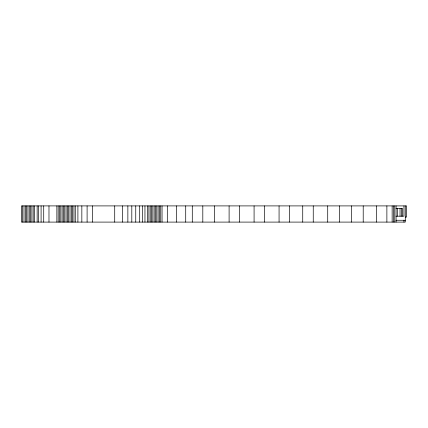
<?xml version="1.0" encoding="UTF-8"?>
<svg xmlns="http://www.w3.org/2000/svg" width="428" height="428" viewBox="0 0 428 428"><rect width="100%" height="100%" fill="white"/><g stroke="black" fill="none" stroke-linecap="round" stroke-linejoin="round"><path stroke-width="0.64" d="M395.975 208.532L402.657 208.532L402.657 216.188M395.954 216.188L403.968 216.188L403.968 205.905M405.284 217.055L406.6 217.055L406.6 205.905L21.4 205.905L21.4 222.095L405.284 222.095L405.284 205.905M395.937 220.265L405.284 220.265M403.968 220.206L403.968 222.095M401.341 208.532L401.341 216.188M400.025 208.532L400.025 216.188M397.398 208.532L397.398 216.188M396.082 205.905L396.082 222.095M394.766 205.905L394.766 222.095M393.45 205.905L393.45 222.095M392.139 205.905L392.139 222.095M386.88 205.905L386.88 222.095M376.362 205.905L376.362 222.095M363.212 205.905L363.212 222.095M351.377 205.905L351.377 222.095M339.543 205.905L339.543 222.095M327.714 205.905L327.714 222.095M313.248 205.905L313.248 222.095M302.73 205.905L302.73 222.095M289.585 205.905L289.585 222.095M279.067 205.905L279.067 222.095M264.6 205.905L264.6 222.095M254.082 205.905L254.082 222.095M239.621 205.905L239.621 222.095M229.103 205.905L229.103 222.095M214.642 205.905L214.642 222.095M202.808 205.905L202.808 222.095M192.29 205.905L192.29 222.095M185.715 205.905L185.715 222.095M176.513 205.905L176.513 222.095M167.311 205.905L167.311 222.095M162.052 205.905L162.052 222.095M160.735 205.905L160.735 222.095M159.419 205.905L159.419 222.095M158.103 205.905L158.103 222.095M156.787 205.905L156.787 222.095M155.476 205.905L155.476 222.095M154.16 205.905L154.16 222.095M152.844 205.905L152.844 222.095M151.528 205.905L151.528 222.095M150.217 205.905L150.217 222.095M148.901 205.905L148.901 222.095M147.585 205.905L147.585 222.095M144.958 205.905L144.958 222.095M142.326 205.905L142.326 222.095M139.699 205.905L139.699 222.095M135.751 205.905L135.751 222.095M131.808 205.905L131.808 222.095M127.865 205.905L127.865 222.095M122.606 205.905L122.606 222.095M114.715 205.905L114.715 222.095M92.362 205.905L92.362 222.095M87.103 205.905L87.103 222.095M81.844 205.905L81.844 222.095M77.901 205.905L77.901 222.095M75.275 205.905L75.275 222.095M73.958 205.905L73.958 222.095M72.642 205.905L72.642 222.095M71.326 205.905L71.326 222.095M70.015 205.905L70.015 222.095M68.699 205.905L68.699 222.095M67.383 205.905L67.383 222.095M66.067 205.905L66.067 222.095M64.756 205.905L64.756 222.095M63.44 205.905L63.44 222.095M62.124 205.905L62.124 222.095M60.808 205.905L60.808 222.095M59.497 205.905L59.497 222.095M58.181 205.905L58.181 222.095M56.865 205.905L56.865 222.095M48.979 205.905L48.979 222.095M43.72 205.905L43.72 222.095M41.088 205.905L41.088 222.095M38.461 205.905L38.461 222.095M37.145 205.905L37.145 222.095M34.513 205.905L34.513 222.095M33.197 205.905L33.197 222.095M31.886 205.905L31.886 222.095M30.57 205.905L30.57 222.095M29.254 205.905L29.254 222.095M27.938 205.905L27.938 222.095M26.627 205.905L26.627 222.095M25.311 205.905L25.311 222.095M23.995 205.905L23.995 222.095M22.679 205.905L22.679 222.095"/></g></svg>
